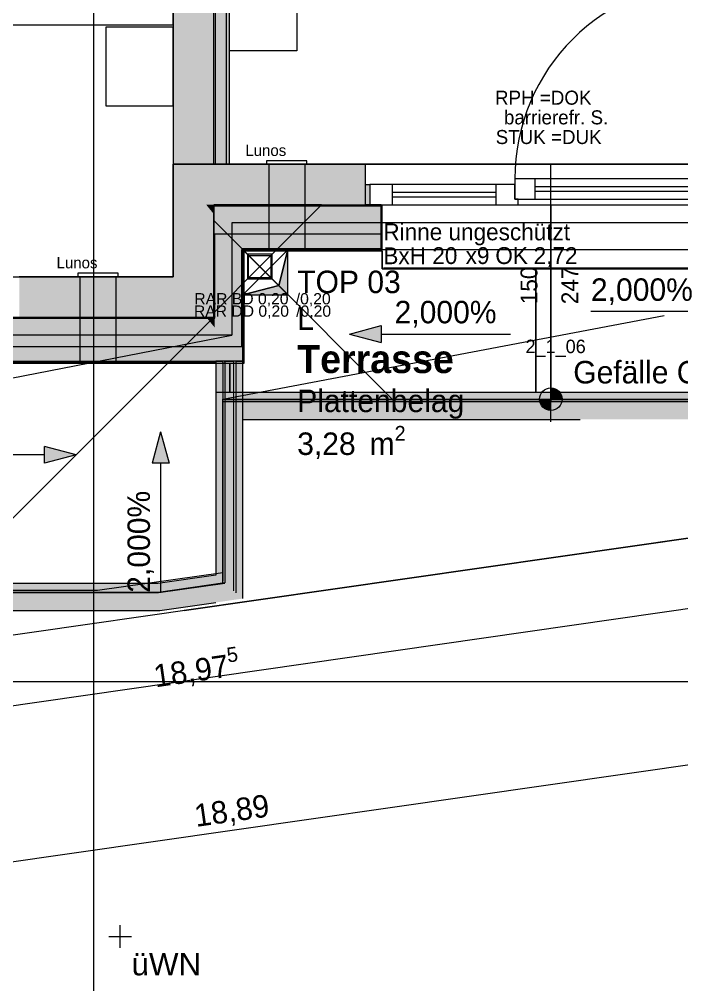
# Model space of a CAD drawing. Header units: metres. Extents: x -3 to 205, y -18 to 45.
# Drawn here: x 41.07 to 44.018, y -14.353 to -10.059 of the extents above; entities that cross this region are included whole.
import ezdxf

# ---------------------------------------------------------------- set-up
doc = ezdxf.new("R2010")
doc.units = ezdxf.units.M
doc.header["$MEASUREMENT"] = 0
for name, pattern in [('Achse', [0.004, 0.002, -0.001, 0, -0.001]), ('Grenzlinie', [0.008, 0.003, -0.005]), ('Punkt 1_1', [0.075, 0.025, -0.05]), ('Schnittlinie', [0.006, 0.003, -0.0015, 0, -0.0015]), ('Strichlinie eng', [0.002, 0.0015, -0.0005])]:
    doc.linetypes.add(name, pattern=pattern)
for name, color, linetype in [('1._1.Stock  PP STG2_4_000 Achsraster', 7, 'Continuous'), ('1._1.Stock  PP STG2_4_110 Wand Aussen', 7, 'Continuous'), ('1._1.Stock  PP STG2_4_120 Wand Innen tragend', 7, 'Continuous'), ('1._1.Stock  PP STG2_4_210 Decke', 7, 'Continuous'), ('1._1.Stock  PP STG2_4_220 Bodenaufbau', 7, 'Continuous'), ('1._1.Stock  PP STG2_4_220 Bodenaufbau - Außen_ Gefälle', 7, 'Continuous'), ('1._1.Stock  PP STG2_4_221 Bodenaufbau - Abdichtung', 7, 'Continuous'), ('1._1.Stock  PP STG2_4_221 Bodenaufbau - Terrassenbelag', 7, 'Continuous'), ('1._1.Stock  PP STG2_4_270 Deckendurchbruchsymbol', 7, 'Continuous'), ('1._1.Stock  PP STG2_4_450 Absturzsicherung', 7, 'Continuous'), ('1._1.Stock  PP STG2_4_510 Möblierung', 7, 'Continuous'), ('1._1.Stock  PP STG2_4_520 Fixeinbauten', 7, 'Continuous'), ('1._1.Stock  PP STG2_4_611 Entwässerung', 7, 'Continuous'), ('1._1.Stock  PP STG2_4_810 Raum', 7, 'Continuous'), ('1._1.Stock  PP STG2_4_910 Allgemein Lageplan Höhen', 7, 'Continuous'), ('1._1.Stock  PP STG2_4_915 Allgemein Beschriftung.x', 7, 'Continuous'), ('1._1.Stock  PP STG2_4_950 Polierplan Bemaßung', 7, 'Continuous'), ('1._1.Stock  PP STG2_4_955 Polierplan Beschriftung', 7, 'Continuous'), ('1._1.Stock  PP STG2_4_Neubau_840 Baulinien', 7, 'Continuous')]:
    doc.layers.add(name, color=color, linetype=linetype)
doc.styles.add('ERSTELLTER_STIL_1', font='arial.ttf')
doc.styles.add('ERSTELLTER_STIL_2', font='')
doc.styles.add('ERSTELLTER_STIL_6', font='')
doc.styles.get('ERSTELLTER_STIL_2').set_extended_font_data('Eurostile')
doc.styles.get('ERSTELLTER_STIL_6').set_extended_font_data('Eurostile', bold=True)
doc.linetypes.add('Grenze Grundstück', pattern='A,0,[1,415_260415_PP_VA_1_4 1 St1.Shx,S=0.00031746,R=0,X=0,Y=0],-0.04,0', length=0.04)

msp = doc.modelspace()

# ---------------------------------------------------------------- hatches: boundary and pattern name
at = {"layer": '1._1.Stock  PP STG2_4_110 Wand Aussen', "linetype": 'Continuous', "lineweight": 13, "true_color": 0x3f7f02}
for points in [[(41.755, -10.8837), (41.9019, -10.8837), (41.755, -10.7037)], [(41.755, -10.7037), (41.9019, -10.8837), (41.935, -10.8837), (41.935, -10.7037)], [(41.935, -10.7037), (41.935, -10.8837), (42.61, -10.8837), (42.61, -10.7937), (42.61, -10.7037)], [(41.755, -10.8837), (41.755, -11.2037), (41.935, -11.2037), (41.935, -10.9244), (41.9019, -10.8837)], [(41.935, -10.8837), (41.9019, -10.8837), (41.9059, -10.8887), (41.935, -10.8887)], [(41.935, -10.8887), (41.9059, -10.8887), (41.935, -10.9244)], [(41.07, -11.2037), (41.07, -11.2937), (41.07, -11.3837), (41.755, -11.3837), (41.755, -11.2037)], [(41.9019, -11.3837), (41.755, -11.2037), (41.755, -11.3837)], [(41.755, -11.2037), (41.9019, -11.3837), (41.935, -11.3837), (41.935, -11.2037)]]:
    msp.add_hatch(color=76, dxfattribs=at).paths.add_polyline_path(points)
at = {"layer": '1._1.Stock  PP STG2_4_110 Wand Aussen', "linetype": 'Continuous', "lineweight": 13, "true_color": 0xff6400}
for points in [[(42.63, -10.8837), (42.63, -10.7937), (42.61, -10.7937), (42.61, -10.8837)], [(41.935, -10.8887), (41.935, -10.9244), (42.0079, -11.0137), (42.68, -11.0137), (42.68, -10.8887)], [(41.94, -11.0137), (41.94, -10.9305), (41.935, -10.9244), (41.935, -11.0137)], [(42.0079, -11.0137), (41.94, -10.9305), (41.94, -11.0137)], [(41.94, -11.0137), (41.94, -11.0787), (42.06, -11.0787), (42.06, -11.0776), (42.0079, -11.0137)], [(42.06, -11.0137), (42.0079, -11.0137), (42.06, -11.0776)], [(42.06, -11.0137), (42.06, -11.0776), (42.0609, -11.0787), (42.68, -11.0787), (42.68, -11.0137)], [(41.94, -11.0787), (41.94, -11.3887), (42.06, -11.3887), (42.06, -11.0787)], [(42.0609, -11.0787), (42.06, -11.0776), (42.06, -11.0787)], [(41, -11.5137), (41.94, -11.5137), (41.94, -11.4305), (41.9059, -11.3887), (41, -11.3887)], [(41.9059, -11.3887), (41.935, -11.4244), (41.935, -11.3887)], [(41.935, -11.3887), (41.935, -11.4244), (41.94, -11.4305), (41.94, -11.3887)], [(41.94, -11.3887), (41.94, -11.4305), (42.0079, -11.5137), (42.06, -11.5137), (42.06, -11.3887)], [(41.94, -11.5137), (42.0079, -11.5137), (41.94, -11.4305)], [(42.0079, -11.5137), (41, -11.5137), (41, -11.5787), (42.0609, -11.5787)], [(42.0079, -11.5137), (42.06, -11.5776), (42.06, -11.5137)], [(42.06, -11.5137), (42.06, -11.5776), (42.0609, -11.5787), (42.065, -11.5787), (42.065, -11.5137)]]:
    msp.add_hatch(color=30, dxfattribs=at).paths.add_polyline_path(points)
at = {"layer": '1._1.Stock  PP STG2_4_110 Wand Aussen', "linetype": 'Continuous', "lineweight": 0, "true_color": 0x373737}
for points in [[(41.935, -10.8887), (42.68, -10.8887), (42.68, -10.8837), (41.935, -10.8837)], [(41.935, -11.0137), (41.935, -11.3837), (41.94, -11.3837), (41.94, -11.0137)], [(41.9019, -11.3837), (41, -11.3837), (41, -11.3887), (41.9059, -11.3887)], [(41.9019, -11.3837), (41.9059, -11.3887), (41.935, -11.3887), (41.935, -11.3837)], [(41.935, -11.3837), (41.935, -11.3887), (41.94, -11.3887), (41.94, -11.3837)]]:
    msp.add_hatch(color=250, dxfattribs=at).paths.add_polyline_path(points)
at = {"layer": '1._1.Stock  PP STG2_4_120 Wand Innen tragend', "linetype": 'Continuous', "lineweight": 13, "true_color": 0x3f7f02}
msp.add_hatch(color=76, dxfattribs=at).paths.add_polyline_path([(41.935, -10.7037), (41.935, -6.0537), (41.755, -6.0537), (41.755, -10.7037)])
at = {"layer": '1._1.Stock  PP STG2_4_120 Wand Innen tragend', "linetype": 'Continuous', "lineweight": 13, "true_color": 0xffaa00}
msp.add_hatch(color=40, dxfattribs=at).paths.add_polyline_path([(41.9925, -10.7037), (41.9925, -6.0537), (41.9425, -6.0537), (41.9425, -10.7037)])
at = {"layer": '1._1.Stock  PP STG2_4_120 Wand Innen tragend', "linetype": 'Continuous', "lineweight": 13, "true_color": 0xfb02fe}
msp.add_hatch(color=6, dxfattribs=at).paths.add_polyline_path([(42.005, -10.7037), (42.005, -6.0537), (41.9925, -6.0537), (41.9925, -10.7037)])
at = {"layer": '1._1.Stock  PP STG2_4_270 Deckendurchbruchsymbol', "linetype": 'Continuous', "lineweight": 0, "true_color": 0x000000}
msp.add_hatch(color=18, dxfattribs=at).paths.add_polyline_path([(42.065, -11.2837), (42.265, -11.2837), (42.265, -11.0837), (42.2246, -11.2433)])
at = {"layer": '1._1.Stock  PP STG2_4_450 Absturzsicherung', "linetype": 'Continuous', "lineweight": 13, "true_color": 0xff6400}
for points in [[(41.975, -11.5787), (41.945, -11.5787), (41.945, -11.5837), (41.975, -11.5837)], [(41.945, -11.5837), (41.945, -12.5315), (41.975, -12.5575), (41.975, -11.5837)], [(42.0609, -11.5787), (42.035, -11.5787), (42.035, -11.5837), (42.065, -11.5837)], [(42.065, -12.6355), (42.065, -11.5837), (42.035, -11.5837), (42.035, -12.6095)]]:
    msp.add_hatch(color=30, dxfattribs=at).paths.add_polyline_path(points)
at = {"layer": '1._1.Stock  PP STG2_4_450 Absturzsicherung', "linetype": 'Continuous', "lineweight": 13, "true_color": 0xb85600}
for points in [[(42.025, -11.5787), (41.985, -11.5787), (41.985, -11.5837), (42.025, -11.5837)], [(42.025, -12.6008), (42.025, -11.5837), (41.985, -11.5837), (41.985, -12.5662)], [(47.265, -11.7187), (42.065, -11.7187), (42.065, -11.8387), (47.265, -11.8387)], [(41.6862, -12.5687), (41.9879, -12.5687), (41.945, -12.5315)], [(36.565, -12.6887), (41.6948, -12.6887), (41.6862, -12.5687), (36.565, -12.5687)], [(41.9879, -12.5687), (41.6862, -12.5687), (41.6948, -12.6887), (42.065, -12.6355)]]:
    msp.add_hatch(color=32, dxfattribs=at).paths.add_polyline_path(points)
at = {"layer": '1._1.Stock  PP STG2_4_950 Polierplan Bemaßung', "linetype": 'Continuous', "lineweight": 13, "true_color": 0x6c6cff}
for points in [[(42.54, -11.4587), (42.68, -11.4962), (42.68, -11.4212)], [(43.435, -11.7487), (43.485, -11.7487), (43.4812, -11.7296), (43.4704, -11.7134), (43.4542, -11.7025), (43.435, -11.6987)], [(43.435, -11.7487), (43.385, -11.7487), (43.3888, -11.7678), (43.3997, -11.7841), (43.4159, -11.7949), (43.435, -11.7987)], [(41.699, -11.8933), (41.6615, -12.0333), (41.7365, -12.0333)], [(41.3226, -11.9963), (41.1827, -11.9588), (41.1827, -12.0338)]]:
    msp.add_hatch(color=171, dxfattribs=at).paths.add_polyline_path(points)

# ---------------------------------------------------------------- linework, layer by layer
at = {"layer": '1._1.Stock  PP STG2_4_000 Achsraster', "color": 5, "linetype": 'Continuous', "lineweight": 0, "ltscale": 1000}
for p, q in [((41.4, 1.9963), (41.4, -16.0037)), ((30.9, -13.0037), (53.4, -13.0037))]:
    msp.add_line(p, q, dxfattribs=at)
at = {"layer": '1._1.Stock  PP STG2_4_110 Wand Aussen', "color": 7, "linetype": 'Continuous', "lineweight": 18, "ltscale": 1000}
for p, q in [((42.61, -10.7937), (42.61, -10.7037)), ((42.61, -10.7937), (42.61, -10.7037)), ((42.61, -10.8837), (42.61, -10.7937)), ((42.61, -10.8837), (42.61, -10.7937)), ((42.61, -10.8837), (42.61, -10.7937)), ((41.935, -10.8837), (41.935, -10.8887)), ((41.935, -10.8837), (42.61, -10.8837)), ((41.935, -10.8837), (41.935, -10.8887)), ((41.935, -10.8887), (41.935, -10.9244)), ((41.935, -10.8887), (41.935, -10.9244)), ((41.935, -10.9244), (41.935, -11.0137)), ((41.935, -10.9244), (41.935, -11.0137)), ((41.935, -11.2037), (41.935, -11.0137)), ((41.935, -11.3837), (41.935, -11.2037)), ((41.07, -11.3837), (41.755, -11.3837)), ((41.755, -11.3837), (41.9019, -11.3837)), ((41.755, -11.3837), (41.9019, -11.3837)), ((41.9019, -11.3837), (41.935, -11.3837)), ((41.9019, -11.3837), (41.935, -11.3837))]:
    msp.add_line(p, q, dxfattribs=at)
at = {"layer": '1._1.Stock  PP STG2_4_110 Wand Aussen', "color": 7, "linetype": 'Continuous', "lineweight": 13, "ltscale": 1000}
for p, q in [((44.26, -10.7037), (42.61, -10.7037)), ((42.61, -10.7037), (42.61, -10.7037)), ((43.435, -11.485), (43.435, -10.7037)), ((43.365, -10.7687), (43.275, -10.7687)), ((43.275, -10.7687), (43.275, -10.8587)), ((44.065, -10.7687), (43.365, -10.7687)), ((43.365, -10.8587), (43.365, -10.7687)), ((42.73, -10.7937), (42.63, -10.7937)), ((42.63, -10.7937), (42.63, -10.8837)), ((43.19, -10.7937), (42.73, -10.7937)), ((42.73, -10.8837), (42.73, -10.7937)), ((43.24, -10.7937), (43.19, -10.7937)), ((43.19, -10.7937), (43.19, -10.8837)), ((43.275, -10.7937), (43.24, -10.7937)), ((43.275, -10.8587), (43.275, -10.7937)), ((44.065, -10.8037), (43.365, -10.8037)), ((43.19, -10.8287), (42.73, -10.8287)), ((42.73, -10.8487), (43.19, -10.8487)), ((43.29, -10.8587), (43.275, -10.8587)), ((43.275, -10.8587), (43.365, -10.8587)), ((43.29, -10.8837), (43.29, -10.8587)), ((43.365, -10.8237), (44.065, -10.8237)), ((43.365, -10.8587), (44.065, -10.8587)), ((41.935, -10.8887), (42.68, -10.8887)), ((42.68, -10.8837), (42.61, -10.8837)), ((42.68, -10.8837), (42.61, -10.8837)), ((42.68, -10.8837), (42.61, -10.8837)), ((42.63, -10.8837), (42.73, -10.8837)), ((42.68, -10.8837), (42.685, -10.8837)), ((42.68, -11.0787), (42.68, -10.8837)), ((42.68, -10.8837), (42.685, -10.8837)), ((42.68, -10.8837), (42.685, -10.8837)), ((42.685, -10.8887), (42.685, -10.8837)), ((42.685, -10.8887), (42.685, -10.8837)), ((42.685, -11.0137), (42.685, -10.8887)), ((42.685, -11.0137), (42.685, -10.8887)), ((42.73, -10.8837), (43.19, -10.8837)), ((43.19, -10.8837), (43.24, -10.8837)), ((43.24, -10.8837), (43.29, -10.8837)), ((43.29, -10.8837), (44.14, -10.8837)), ((41.94, -11.3837), (41.94, -11.0137)), ((42.685, -11.0787), (42.685, -11.0137)), ((42.685, -11.0787), (42.685, -11.0137)), ((42.06, -11.0787), (42.06, -11.0837)), ((42.06, -11.0787), (42.0609, -11.0787)), ((42.06, -11.0787), (42.06, -11.0837)), ((42.0609, -11.0787), (42.68, -11.0787)), ((42.685, -11.0837), (42.685, -11.0787)), ((42.685, -11.0837), (42.685, -11.0787)), ((42.06, -11.3887), (42.06, -11.0837)), ((42.68, -11.0837), (42.685, -11.0837)), ((44.185, -11.0837), (42.685, -11.0837)), ((42.685, -11.0837), (42.685, -11.0837)), ((41, -11.3887), (41.9059, -11.3887)), ((41.9059, -11.3887), (41.935, -11.3887)), ((41.935, -11.3887), (41.94, -11.3887)), ((41.935, -11.3887), (41.94, -11.3887)), ((41.94, -11.3887), (41.94, -11.3837)), ((42.06, -11.5137), (42.06, -11.3887)), ((42.06, -11.5137), (42.06, -11.3887)), ((41, -11.5787), (41.945, -11.5787)), ((41.945, -11.5787), (41.945, -11.5837)), ((41.975, -11.5787), (41.945, -11.5787)), ((41.945, -11.5787), (41.945, -11.5837)), ((41.975, -11.5787), (41.945, -11.5787)), ((41.985, -11.5787), (41.975, -11.5787)), ((41.975, -11.5837), (41.975, -11.5787)), ((41.985, -11.5787), (41.975, -11.5787)), ((42.025, -11.5787), (41.985, -11.5787)), ((41.985, -11.5837), (41.985, -11.5787)), ((42.025, -11.5787), (41.985, -11.5787)), ((42.035, -11.5787), (42.025, -11.5787)), ((42.025, -11.5837), (42.025, -11.5787)), ((42.035, -11.5787), (42.025, -11.5787)), ((42.0609, -11.5787), (42.035, -11.5787)), ((42.035, -11.5837), (42.035, -11.5787)), ((42.0609, -11.5787), (42.035, -11.5787)), ((42.0609, -11.5787), (42.065, -11.5787)), ((42.065, -11.5837), (42.065, -11.5837)), ((42.065, -11.5837), (42.065, -11.5837))]:
    msp.add_line(p, q, dxfattribs=at)
at = {"layer": '1._1.Stock  PP STG2_4_110 Wand Aussen', "color": 1, "linetype": 'Punkt 1_1', "lineweight": 0, "ltscale": 1000}
for p, q in [((41.935, -11.0137), (41.94, -11.0137)), ((41.935, -11.0137), (41.94, -11.0137)), ((41.94, -11.0137), (42.0079, -11.0137)), ((41.94, -11.0137), (42.0079, -11.0137)), ((42.0079, -11.0137), (42.68, -11.0137)), ((41, -11.5137), (41.94, -11.5137)), ((41.94, -11.5137), (42.0079, -11.5137)), ((42.0079, -11.5137), (42.06, -11.5137)), ((42.06, -11.5137), (42.065, -11.5137)), ((42.06, -11.5137), (42.065, -11.5137))]:
    msp.add_line(p, q, dxfattribs=at)
at = {"layer": '1._1.Stock  PP STG2_4_110 Wand Aussen', "color": 7, "linetype": 'Continuous', "lineweight": 18, "ltscale": 1000, "flags": 128}
for points in [[(41.755, -10.7037), (41.755, -10.8837)], [(42.61, -10.7037), (41.755, -10.7037)], [(41.755, -10.8837), (41.755, -11.2037)], [(41.755, -11.2037), (41.07, -11.2037)]]:
    msp.add_lwpolyline(points, dxfattribs=at)
at = {"layer": '1._1.Stock  PP STG2_4_110 Wand Aussen', "color": 7, "linetype": 'Continuous', "lineweight": 13, "ltscale": 1000, "flags": 128}
msp.add_lwpolyline([(42.63, -10.8837), (42.61, -10.8837), (42.61, -10.7937), (42.63, -10.7937)], close=True, dxfattribs=at)
for points in [[(42.065, -11.0837), (42.68, -11.0837)], [(42.065, -11.5137), (42.065, -11.0837)], [(42.065, -11.5787), (42.065, -11.5137)], [(41, -11.5837), (41.945, -11.5837)], [(42.065, -11.5837), (42.065, -11.5787)]]:
    msp.add_lwpolyline(points, dxfattribs=at)
at = {"layer": '1._1.Stock  PP STG2_4_110 Wand Aussen', "color": 8, "linetype": 'Continuous', "lineweight": 0, "ltscale": 1000}
msp.add_arc((44.155, -10.7687), 0.88, 90, 180, dxfattribs=at)
at = {"layer": '1._1.Stock  PP STG2_4_120 Wand Innen tragend', "color": 7, "linetype": 'Continuous', "lineweight": 18, "ltscale": 1000}
msp.add_line((41.935, -10.7037), (41.935, -6.0537), dxfattribs=at)
at = {"layer": '1._1.Stock  PP STG2_4_120 Wand Innen tragend', "color": 7, "linetype": 'Continuous', "lineweight": 13, "ltscale": 1000}
for p, q in [((41.9425, -10.7037), (41.9425, -6.0537)), ((41.9925, -10.7037), (41.9925, -6.0537))]:
    msp.add_line(p, q, dxfattribs=at)
at = {"layer": '1._1.Stock  PP STG2_4_120 Wand Innen tragend', "color": 7, "linetype": 'Continuous', "lineweight": 18, "ltscale": 1000, "flags": 128}
for points in [[(41.755, -6.0537), (41.755, -10.7037)], [(41.935, -10.7037), (41.755, -10.7037)]]:
    msp.add_lwpolyline(points, dxfattribs=at)
at = {"layer": '1._1.Stock  PP STG2_4_120 Wand Innen tragend', "color": 7, "linetype": 'Continuous', "lineweight": 13, "ltscale": 1000, "flags": 128}
for points in [[(42.005, -10.7037), (42.005, -6.0537)], [(41.9425, -10.7037), (41.935, -10.7037)], [(41.9925, -10.7037), (41.9425, -10.7037)], [(42.005, -10.7037), (41.9925, -10.7037)]]:
    msp.add_lwpolyline(points, dxfattribs=at)
at = {"layer": '1._1.Stock  PP STG2_4_210 Decke', "color": 7, "linetype": 'Continuous', "lineweight": 13, "ltscale": 1000, "true_color": 0xf4f4f4, "flags": 128}
for points in [[(32.5844, -1.4987), (32.5972, -11.3837), (41.935, -11.3837), (41.935, -10.8837), (44.785, -10.8837), (44.785, -9.9837), (51.1258, -9.9837), (51.1621, -1.4987), (44.865, -1.4987), (44.865, -3.9237), (42.27, -3.9237), (42.27, -5.8737), (40.275, -5.8737), (40.275, -3.9237), (37.705, -3.9237), (37.705, -1.4987)], [(32.8568, -11.4637), (32.859, -13.2537), (36.485, -13.2537), (36.485, -12.6087), (41.6891, -12.6087), (41.975, -12.5676), (41.975, -11.7587), (47.305, -11.7587), (47.305, -11.1337), (50.8609, -11.1337), (50.8654, -10.0637), (44.865, -10.0637), (44.865, -10.9637), (42.015, -10.9637), (42.015, -11.4637)]]:
    msp.add_lwpolyline(points, close=True, dxfattribs=at)
at = {"layer": '1._1.Stock  PP STG2_4_220 Bodenaufbau', "color": 7, "linetype": 'Continuous', "lineweight": 13, "ltscale": 1000, "true_color": 0xf4f4f4, "flags": 128}
msp.add_lwpolyline([(32.7646, -1.6787), (32.7765, -11.2037), (41.755, -11.2037), (41.755, -10.7037), (44.605, -10.7037), (44.605, -9.8037), (50.9466, -9.8037), (50.9814, -1.6787), (45.045, -1.6787), (45.045, -4.1037), (42.435, -4.1037), (42.435, -6.0537), (40.095, -6.0537), (40.095, -4.1037), (37.525, -4.1037), (37.525, -1.6787)], close=True, dxfattribs=at)
at = {"layer": '1._1.Stock  PP STG2_4_220 Bodenaufbau - Außen_ Gefälle', "color": 7, "linetype": 'Continuous', "lineweight": 13, "ltscale": 1000, "true_color": 0xf4f4f4, "flags": 128}
msp.add_lwpolyline([(32.8568, -11.4637), (32.859, -13.2137), (36.445, -13.2137), (36.445, -12.5687), (39.035, -12.5687), (39.035, -12.5987), (41.4187, -12.5987), (41.975, -12.5188), (41.975, -11.7487), (44.915, -11.7487), (47.295, -11.7487), (47.295, -11.1237), (50.8609, -11.1237), (50.8654, -10.0637), (44.865, -10.0637), (44.865, -10.9637), (42.015, -10.9637), (42.015, -11.4637)], close=True, dxfattribs=at)
at = {"layer": '1._1.Stock  PP STG2_4_221 Bodenaufbau - Abdichtung', "color": 171, "linetype": 'Schnittlinie', "lineweight": 13, "ltscale": 1000, "true_color": 0x6c6cff, "flags": 128}
for points in [[(42.4153, -10.8834), (41.935, -10.8834)], [(41.935, -10.9537), (41.935, -10.8837)], [(41.935, -10.8837), (42.415, -10.8837)], [(42.14, -11.1587), (42.415, -10.8837)], [(42.415, -10.8837), (42.14, -11.1587)], [(42.415, -10.8837), (43.435, -10.8837)], [(43.435, -10.8837), (43.435, -11.7587)], [(43.435, -10.8837), (44.455, -10.8837)], [(43.435, -11.7587), (43.435, -10.8837)], [(41.9348, -10.9535), (41.9348, -11.3639)], [(42.14, -11.1587), (41.935, -10.9537)], [(41.935, -10.9537), (42.14, -11.1587)], [(41.935, -11.3637), (41.935, -10.9537)], [(41.935, -11.3637), (42.14, -11.1587)], [(42.14, -11.1587), (41.935, -11.3637)], [(42.74, -11.7587), (42.14, -11.1587)], [(42.14, -11.1587), (42.74, -11.7587)], [(41.9348, -11.3639), (41.9348, -11.3842)], [(41.935, -11.3839), (41.935, -11.3637)], [(40.6726, -11.3837), (41.9348, -11.3837)], [(40.7103, -12.6087), (41.935, -11.3839)], [(41.935, -11.3839), (40.7103, -12.6087)], [(41.985, -11.7587), (41.985, -12.5662)], [(42.74, -11.7587), (41.985, -11.7587)], [(43.435, -11.7587), (42.74, -11.7587)], [(44.13, -11.7587), (43.435, -11.7587)], [(40.71, -12.609), (41.6891, -12.609), (41.985, -12.5665)], [(41.985, -12.5662), (41.6891, -12.6087), (40.7103, -12.6087)]]:
    msp.add_lwpolyline(points, dxfattribs=at)
at = {"layer": '1._1.Stock  PP STG2_4_221 Bodenaufbau - Terrassenbelag', "color": 7, "linetype": 'Continuous', "lineweight": 18, "ltscale": 1000, "flags": 128}
for points in [[(42.07, -11.0887), (42.685, -11.0887)], [(42.07, -11.5887), (42.07, -11.0887)], [(42.685, -11.0887), (42.685, -11.1687)], [(42.6852, -11.1687), (42.6852, -11.0887)], [(42.685, -11.1687), (43.3688, -11.1687)], [(43.3688, -11.1687), (43.3688, -11.7187)], [(43.3688, -11.1687), (44.185, -11.1687)], [(43.3688, -11.7187), (43.3688, -11.1687)], [(40.995, -11.5887), (42.0075, -11.5887)], [(42.0075, -11.5887), (42.07, -11.5887)], [(42.0075, -11.7187), (42.0075, -11.5887)], [(42.0075, -11.5887), (42.0075, -11.7187)], [(41.945, -11.7187), (41.945, -12.5315)], [(42.0075, -11.7187), (41.945, -11.7187)], [(43.3688, -11.7187), (42.0075, -11.7187)], [(44.73, -11.7187), (43.3688, -11.7187)], [(41.945, -12.5315), (41.6862, -12.5687), (40.592, -12.5687)]]:
    msp.add_lwpolyline(points, dxfattribs=at)
at = {"layer": '1._1.Stock  PP STG2_4_270 Deckendurchbruchsymbol', "color": 7, "linetype": 'Schnittlinie', "lineweight": 13, "ltscale": 1000}
for p, q in [((42.065, -11.2837), (42.265, -11.0837)), ((42.065, -11.0837), (42.265, -11.2837))]:
    msp.add_line(p, q, dxfattribs=at)
at = {"layer": '1._1.Stock  PP STG2_4_270 Deckendurchbruchsymbol', "color": 7, "linetype": 'Continuous', "lineweight": 13, "ltscale": 1000, "flags": 128}
for points in [[(42.2246, -11.2433), (42.265, -11.0837), (42.065, -11.0837), (42.065, -11.2837)], [(42.065, -11.2837), (42.265, -11.2837), (42.265, -11.0837), (42.2246, -11.2433)]]:
    msp.add_lwpolyline(points, close=True, dxfattribs=at)
at = {"layer": '1._1.Stock  PP STG2_4_270 Deckendurchbruchsymbol', "color": 7, "linetype": 'Schnittlinie', "lineweight": 13, "ltscale": 1000, "flags": 128}
msp.add_lwpolyline([(42.265, -11.2837), (42.265, -11.0837), (42.065, -11.0837), (42.065, -11.2837)], close=True, dxfattribs=at)
at = {"layer": '1._1.Stock  PP STG2_4_450 Absturzsicherung', "color": 7, "linetype": 'Continuous', "lineweight": 13, "ltscale": 1000}
for p, q in [((41.975, -11.5837), (41.975, -12.5575)), ((41.985, -11.5837), (41.985, -12.5662)), ((42.025, -12.6008), (42.025, -11.5837)), ((42.035, -12.6095), (42.035, -11.5837))]:
    msp.add_line(p, q, dxfattribs=at)
at = {"layer": '1._1.Stock  PP STG2_4_450 Absturzsicherung', "color": 7, "linetype": 'Continuous', "lineweight": 13, "ltscale": 1000, "flags": 128}
for points in [[(41.945, -11.5837), (41.945, -12.5315)], [(42.065, -12.6355), (42.065, -11.5837)]]:
    msp.add_lwpolyline(points, dxfattribs=at)
at = {"layer": '1._1.Stock  PP STG2_4_450 Absturzsicherung', "color": 7, "linetype": 'Strichlinie eng', "lineweight": 13, "ltscale": 1000, "flags": 128}
for points in [[(47.265, -11.7187), (42.065, -11.7187)], [(42.065, -11.8387), (47.385, -11.8387)], [(41.945, -12.5315), (41.6862, -12.5687)], [(41.6862, -12.5687), (36.565, -12.5687)], [(41.6948, -12.6887), (41.945, -12.6528)], [(36.565, -12.6887), (41.6948, -12.6887)]]:
    msp.add_lwpolyline(points, dxfattribs=at)
at = {"layer": '1._1.Stock  PP STG2_4_510 Möblierung', "color": 8, "linetype": 'Continuous', "lineweight": 13, "ltscale": 1000, "true_color": 0x7e7f7f}
for p, q in [((41.755, -10.0837), (41.755, -8.2837)), ((42.005, -10.1987), (42.005, -9.8487)), ((42.305, -9.8487), (42.305, -10.1987)), ((39.755, -10.0837), (41.755, -10.0837)), ((41.455, -10.0937), (41.455, -10.4437)), ((41.755, -10.0937), (41.455, -10.0937)), ((41.755, -10.4437), (41.755, -10.0937)), ((42.305, -10.1987), (42.005, -10.1987)), ((41.455, -10.4437), (41.755, -10.4437))]:
    msp.add_line(p, q, dxfattribs=at)
at = {"layer": '1._1.Stock  PP STG2_4_520 Fixeinbauten', "color": 8, "linetype": 'Schnittlinie', "lineweight": 0, "ltscale": 1000, "flags": 128}
for points in [[(42.17, -10.6887), (42.17, -10.7037)], [(42.35, -10.6887), (42.17, -10.6887)], [(42.35, -10.7037), (42.35, -10.6887)], [(42.17, -10.7037), (42.35, -10.7037)], [(42.18, -10.7037), (42.18, -11.0837)], [(42.34, -10.7037), (42.34, -11.0837)], [(42.18, -11.0837), (42.1839, -11.0837), (42.1953, -11.0837), (42.213, -11.0837), (42.2353, -11.0837), (42.26, -11.0837), (42.2848, -11.0837), (42.3071, -11.0837), (42.3248, -11.0837), (42.3361, -11.0837), (42.34, -11.0837)], [(41.33, -11.1887), (41.33, -11.2037)], [(41.51, -11.1887), (41.33, -11.1887)], [(41.33, -11.2037), (41.51, -11.2037)], [(41.34, -11.2037), (41.34, -11.5837)], [(41.5, -11.2037), (41.5, -11.5837)], [(41.51, -11.2037), (41.51, -11.1887)], [(41.34, -11.5837), (41.3439, -11.5837), (41.3553, -11.5837), (41.373, -11.5837), (41.3953, -11.5837), (41.42, -11.5837), (41.4448, -11.5837), (41.4671, -11.5837), (41.4848, -11.5837), (41.4961, -11.5837), (41.5, -11.5837)]]:
    msp.add_lwpolyline(points, dxfattribs=at)
at = {"layer": '1._1.Stock  PP STG2_4_611 Entwässerung', "color": 7, "linetype": 'Achse', "lineweight": 13, "ltscale": 1000, "flags": 128}
msp.add_lwpolyline([(42.69, -11.1637), (44.18, -11.1637), (44.18, -10.9637), (42.69, -10.9637)], close=True, dxfattribs=at)
at = {"layer": '1._1.Stock  PP STG2_4_611 Entwässerung', "color": 171, "linetype": 'Continuous', "lineweight": 13, "ltscale": 1000, "true_color": 0x6c6cff, "flags": 128}
for points in [[(42.085, -11.2137), (42.195, -11.2137), (42.195, -11.1037), (42.085, -11.1037)], [(42.09, -11.1087), (42.19, -11.1087), (42.19, -11.2087), (42.09, -11.2087)]]:
    msp.add_lwpolyline(points, close=True, dxfattribs=at)
at = {"layer": '1._1.Stock  PP STG2_4_611 Entwässerung', "color": 171, "linetype": 'Schnittlinie', "lineweight": 13, "ltscale": 1000, "true_color": 0x6c6cff, "flags": 128}
for points in [[(42.085, -11.2137), (42.195, -11.2137), (42.195, -11.1037), (42.085, -11.1037)], [(42.09, -11.1087), (42.19, -11.1087), (42.19, -11.2087), (42.09, -11.2087)]]:
    msp.add_lwpolyline(points, close=True, dxfattribs=at)
at = {"layer": '1._1.Stock  PP STG2_4_910 Allgemein Lageplan Höhen', "color": 7, "linetype": 'Continuous', "lineweight": 13, "ltscale": 1000}
for p, q in [((41.5191, -14.1887), (41.5191, -14.0887)), ((41.4691, -14.1387), (41.5691, -14.1387))]:
    msp.add_line(p, q, dxfattribs=at)
at = {"layer": '1._1.Stock  PP STG2_4_950 Polierplan Bemaßung', "color": 7, "linetype": 'Achse', "lineweight": 13, "ltscale": 1000}
for p, q in [((41.975, -11.7487), (50.8654, -10.0637)), ((32.859, -13.2437), (42.015, -11.4637))]:
    msp.add_line(p, q, dxfattribs=at)
at = {"layer": '1._1.Stock  PP STG2_4_950 Polierplan Bemaßung', "color": 171, "linetype": 'Continuous', "lineweight": 13, "ltscale": 1000, "true_color": 0x6c6cff}
for p, q in [((44.13, -11.3587), (43.6137, -11.3587)), ((42.54, -11.4587), (42.68, -11.4212)), ((42.68, -11.4212), (42.68, -11.4962)), ((42.54, -11.4587), (42.68, -11.4962)), ((42.68, -11.4587), (42.74, -11.4587)), ((42.74, -11.4587), (43.2563, -11.4587)), ((43.435, -11.8487), (43.435, -11.6487)), ((43.335, -11.7487), (43.535, -11.7487)), ((41.699, -11.8933), (41.6615, -12.0333)), ((41.699, -11.8933), (41.7365, -12.0333)), ((41.1827, -12.0338), (41.1827, -11.9588)), ((41.3226, -11.9963), (41.1827, -11.9588)), ((41.1226, -11.9963), (40.6064, -11.9963)), ((41.1827, -11.9963), (41.1226, -11.9963)), ((41.3226, -11.9963), (41.1827, -12.0338)), ((41.7365, -12.0333), (41.6615, -12.0333)), ((41.699, -12.0333), (41.699, -12.0933)), ((41.699, -12.0933), (41.699, -12.6096))]:
    msp.add_line(p, q, dxfattribs=at)
at = {"layer": '1._1.Stock  PP STG2_4_950 Polierplan Bemaßung', "color": 1, "linetype": 'Continuous', "lineweight": 13, "ltscale": 1000, "true_color": 0xfb0106}
for p, q in [((32.5108, -14.339), (51.2926, -11.6374)), ((51.4087, -12.3184), (32.71, -15.0043))]:
    msp.add_line(p, q, dxfattribs=at)
at = {"layer": '1._1.Stock  PP STG2_4_950 Polierplan Bemaßung', "color": 171, "linetype": 'Continuous', "lineweight": 13, "ltscale": 1000, "true_color": 0x6c6cff}
msp.add_circle((43.435, -11.7487), 0.05, dxfattribs=at)
at = {"layer": '1._1.Stock  PP STG2_4_Neubau_840 Baulinien', "color": 76, "linetype": 'Grenze Grundstück', "lineweight": 13, "ltscale": 1000, "true_color": 0x3f7f02, "flags": 128}
msp.add_lwpolyline([(51.314, 1.9963), (51.3035, 0.426), (51.2486, -11.3318), (32.4665, -14.0306), (32.4591, 1.9963)], dxfattribs=at)
at = {"layer": '1._1.Stock  PP STG2_4_Neubau_840 Baulinien', "color": 1, "linetype": 'Grenzlinie', "lineweight": 25, "ltscale": 1000, "true_color": 0xfb0106, "flags": 128}
msp.add_lwpolyline([(29.3775, -17.8848), (32.5189, -17.4224), (32.4665, -14.0306), (51.2486, -11.3318), (56.3775, -10.5132)], dxfattribs=at)

# ---------------------------------------------------------------- texts
at = {"layer": '1._1.Stock  PP STG2_4_110 Wand Aussen', "color": 7, "linetype": 'Continuous', "lineweight": 13, "attachment_point": 9, "style": 'ERSTELLTER_STIL_2'}
for s, insert, char_height in [('\\A1;{\\pqr;\\pt0;\\fEurostile|b0|i0|c0|p0;\\W1.000000;RPH =DOK}', (43.6162, -10.4395), 0.0625), ('\\A1;{\\pqr;\\pt0;\\fEurostile|b0|i0|c0|p0;\\W1.000000;barrierefr. S. }', (43.6909, -10.527), 0.0625), ('\\A1;{\\pqr;\\pt0;\\fEurostile|b0|i0|c0|p0;\\W1.000000;STUK =DUK}', (43.6612, -10.6145), 0.0625), ('\\A1;{\\pqr;\\pt0;\\fEurostile|b0|i0|c0|p0;\\W1.000000;2_1_06}', (43.5904, -11.5611), 0.06)]:
    msp.add_mtext(s, dxfattribs=dict(at, insert=insert, char_height=char_height))
at = {"layer": '1._1.Stock  PP STG2_4_110 Wand Aussen', "color": 7, "linetype": 'Continuous', "lineweight": 13, "char_height": 0.075, "attachment_point": 9, "rotation": 90, "style": 'ERSTELLTER_STIL_2'}
for s, insert in [('\\A1;{\\pqr;\\pt0;\\fEurostile|b0|i0|c0|p0;\\W1.000000;150}', (43.3764, -11.1587)), ('\\A1;{\\pqr;\\pt0;\\fEurostile|b0|i0|c0|p0;\\W1.000000;247}', (43.5572, -11.1587))]:
    msp.add_mtext(s, dxfattribs=dict(at, insert=insert))
at = {"layer": '1._1.Stock  PP STG2_4_270 Deckendurchbruchsymbol', "color": 1, "linetype": 'Continuous', "lineweight": 0, "char_height": 0.05, "attachment_point": 8, "style": 'ERSTELLTER_STIL_1'}
for s, insert in [('\\A1;{\\pqc;\\pt0;\\fArial|b0|i0|c0|p0;\\W1.000000;RAR BD 0,20\\fArial|b0|i0|c0|p0;\\W1.000000;\\A1{\\H.66x;\\S^  ;}\\fArial|b0|i0|c0|p0;\\W1.000000; /0,20\\fArial|b0|i0|c0|p0;\\W1.000000;\\A1{\\H.66x;\\S^  ;}\\fArial|b0|i0|c0|p0;\\W1.000000;\\fArial|b0|i0|c0|p0;\\W1.000000;\\A1{\\H.66x;\\S^  ;}}', (42.165, -11.3413)), ('\\A1;{\\pqc;\\pt0;\\fArial|b0|i0|c0|p0;\\W1.000000;RAR DD 0,20\\fArial|b0|i0|c0|p0;\\W1.000000;\\A1{\\H.66x;\\S^  ;}\\fArial|b0|i0|c0|p0;\\W1.000000; /0,20\\fArial|b0|i0|c0|p0;\\W1.000000;\\A1{\\H.66x;\\S^  ;}\\fArial|b0|i0|c0|p0;\\W1.000000;\\fArial|b0|i0|c0|p0;\\W1.000000;\\A1{\\H.66x;\\S^  ;}}', (42.165, -11.3963))]:
    msp.add_mtext(s, dxfattribs=dict(at, insert=insert))
at = {"layer": '1._1.Stock  PP STG2_4_810 Raum', "color": 7, "linetype": 'Continuous', "lineweight": 13, "attachment_point": 1}
for s, insert, char_height, style in [('\\A1;{\\pql;\\pt0;\\fEurostile|b0|i0|c0|p0;\\W1.000000;TOP 03}', (42.3066, -11.1767), 0.1, 'ERSTELLTER_STIL_2'), ('\\A1;{\\pql;\\pt0;\\fEurostile|b0|i0|c0|p0;\\W1.000000;L}', (42.3066, -11.3402), 0.1, 'ERSTELLTER_STIL_2'), ('\\A1;{\\pql;\\pt0;\\fEurostile|b1|i0|c0|p0;\\W1.000000;Terrasse}', (42.3066, -11.5074), 0.125, 'ERSTELLTER_STIL_6'), ('\\A1;{\\pql;\\pt0;\\fEurostile|b0|i0|c0|p0;\\W1.000000;Plattenbelag}', (42.3066, -11.7059), 0.1, 'ERSTELLTER_STIL_2'), ('\\A1;{\\pql;\\pt0,0.05;\\fEurostile|b0|i0|c0|p0;\\W1.000000;3,28\\fEurostile|b0|i0|c0|p0;\\W1.000000;\\A1{\\H.66x;\\S^  ;}\\fEurostile|b0|i0|c0|p0;\\W1.000000; m\\fEurostile|b0|i0|c0|p0;\\W1.000000;\\A1{\\H.66x;\\S2^  ;}}', (42.3066, -11.8674), 0.1, 'ERSTELLTER_STIL_2')]:
    msp.add_mtext(s, dxfattribs=dict(at, insert=insert, char_height=char_height, style=style))
at = {"layer": '1._1.Stock  PP STG2_4_910 Allgemein Lageplan Höhen', "color": 7, "linetype": 'Continuous', "lineweight": 13, "insert": (41.5691, -14.2115), "char_height": 0.1, "attachment_point": 1, "style": 'ERSTELLTER_STIL_1'}
msp.add_mtext('\\A1;{\\pql;\\fArial|b0|i0|c0|p0;\\W1.000000;üWN}', dxfattribs=at)
at = {"layer": '1._1.Stock  PP STG2_4_915 Allgemein Beschriftung.x', "color": 250, "linetype": 'Continuous', "lineweight": 13, "true_color": 0x3f3f3f, "char_height": 0.05, "attachment_point": 8, "style": 'ERSTELLTER_STIL_2'}
for insert in [(42.1668, -10.6673), (41.3268, -11.1673)]:
    msp.add_mtext('\\A1;{\\pqc;\\fEurostile|b0|i0|c0|p0;\\W1.000000;Lunos}', dxfattribs=dict(at, insert=insert))
at = {"layer": '1._1.Stock  PP STG2_4_950 Polierplan Bemaßung', "color": 171, "linetype": 'Continuous', "lineweight": 13, "true_color": 0x6c6cff, "char_height": 0.1, "attachment_point": 7, "style": 'ERSTELLTER_STIL_2'}
for s, insert in [('\\A1;{\\pql;\\fEurostile|b0|i0|c0|p0;\\W1.000000;2,000\\fEurostile|b0|i0|c0|p0;\\W1.000000;%}', (43.6137, -11.3297)), ('\\A1;{\\pql;\\fEurostile|b0|i0|c0|p0;\\W1.000000;2,000\\fEurostile|b0|i0|c0|p0;\\W1.000000;%}', (42.74, -11.4297)), ('\\A1;{\\pql;\\fEurostile|b0|i0|c0|p0;\\W1.000000;Gefälle OK +2,59\\fEurostile|b0|i0|c0|p0;\\W1.000000;\\A1{\\H.66x;\\S5^  ;}}', (43.535, -11.7077))]:
    msp.add_mtext(s, dxfattribs=dict(at, insert=insert))
at = {"layer": '1._1.Stock  PP STG2_4_950 Polierplan Bemaßung', "color": 171, "linetype": 'Continuous', "lineweight": 13, "true_color": 0x6c6cff, "insert": (41.67, -12.6096), "char_height": 0.1, "attachment_point": 7, "rotation": 90, "style": 'ERSTELLTER_STIL_2'}
msp.add_mtext('\\A1;{\\pql;\\fEurostile|b0|i0|c0|p0;\\W1.000000;2,000\\fEurostile|b0|i0|c0|p0;\\W1.000000;%}', dxfattribs=at)
at = {"layer": '1._1.Stock  PP STG2_4_950 Polierplan Bemaßung', "color": 1, "linetype": 'Continuous', "lineweight": 13, "true_color": 0xfb0106, "insert": (41.6801, -13.0594), "char_height": 0.1, "attachment_point": 7, "rotation": 8.1856, "style": 'ERSTELLTER_STIL_2'}
msp.add_mtext('\\A1;{\\pql;\\fEurostile|b0|i0|c0|p0;\\W1.000000;18,97\\fEurostile|b0|i0|c0|p0;\\W1.000000;\\A1{\\H.66x;\\S5^  ;}}', dxfattribs=at)
at = {"layer": '1._1.Stock  PP STG2_4_950 Polierplan Bemaßung', "color": 1, "linetype": 'Continuous', "lineweight": 13, "true_color": 0xfb0106, "insert": (41.8594, -13.6699), "char_height": 0.1, "width": 0.398365, "attachment_point": 7, "rotation": 8.1741, "style": 'ERSTELLTER_STIL_2'}
msp.add_mtext('\\A1;{\\pql;\\fEurostile|b0|i0|c0|p0;\\W1.000000;18,89}', dxfattribs=at)
at = {"layer": '1._1.Stock  PP STG2_4_955 Polierplan Beschriftung', "color": 7, "linetype": 'Continuous', "lineweight": 13, "char_height": 0.075, "attachment_point": 1, "style": 'ERSTELLTER_STIL_2'}
for s, insert in [('\\A1;{\\pql;\\fEurostile|b0|i0|c0|p0;\\W1.000000;Rinne ungeschützt\\fEurostile|b0|i0|c0|p0;\\W1.000000;  }', (42.69, -10.9668)), ('\\A1;{\\pql;\\pt0,1;\\fEurostile|b0|i0|c0|p0;\\W1.000000;BxH }', (42.69, -11.0731)), ('\\A1;{\\pql;\\pt0,1;\\fEurostile|b0|i0|c0|p0;\\W1.000000;20\\fEurostile|b0|i0|c0|p0;\\W1.000000;\\A1{\\H.66x;\\S^  ;}\\fEurostile|b0|i0|c0|p0;\\W1.000000;\\fEurostile|b0|i0|c0|p0;\\W1.000000;\\A1{\\H.66x;\\S^  ;}\\fEurostile|b0|i0|c0|p0;\\W1.000000;x\\fEurostile|b0|i0|c0|p0;\\W1.000000;\\fEurostile|b0|i0|c0|p0;\\W1.000000;\\fEurostile|b0|i0|c0|p0;\\W1.000000;\\fEurostile|b0|i0|c0|p0;\\W1.000000;\\fEurostile|b0|i0|c0|p0;\\W1.000000;9\\fEurostile|b0|i0|c0|p0;\\W1.000000;\\A1{\\H.66x;\\S^  ;}\\fEurostile|b0|i0|c0|p0;\\W1.000000;\\fEurostile|b0|i0|c0|p0;\\W1.000000;\\A1{\\H.66x;\\S^  ;}\\fEurostile|b0|i0|c0|p0;\\W1.000000;\\fEurostile|b0|i0|c0|p0;\\W1.000000;\\fEurostile|b0|i0|c0|p0;\\W1.000000;\\fEurostile|b0|i0|c0|p0;\\W1.000000;\\fEurostile|b0|i0|c0|p0;\\W1.000000;\\fEurostile|b0|i0|c0|p0;\\W1.000000;\\fEurostile|b0|i0|c0|p0;\\W1.000000;\\A1{\\H.66x;\\S^  ;}\\fEurostile|b0|i0|c0|p0;\\W1.000000;\\fEurostile|b0|i0|c0|p0;\\W1.000000;\\A1{\\H.66x;\\S^  ;}\\fEurostile|b0|i0|c0|p0;\\W1.000000;\\fEurostile|b0|i0|c0|p0;\\W1.000000;\\fEurostile|b0|i0|c0|p0;\\W1.000000;\\fEurostile|b0|i0|c0|p0;\\W1.000000;\\fEurostile|b0|i0|c0|p0;\\W1.000000;\\fEurostile|b0|i0|c0|p0;\\W1.000000;\\fEurostile|b0|i0|c0|p0;\\W1.000000;\\A1{\\H.66x;\\S^  ;}\\fEurostile|b0|i0|c0|p0;\\W1.000000;\\fEurostile|b0|i0|c0|p0;\\W1.000000;\\A1{\\H.66x;\\S^  ;}\\fEurostile|b0|i0|c0|p0;\\W1.000000;\\fEurostile|b0|i0|c0|p0;\\W1.000000;\\fEurostile|b0|i0|c0|p0;\\W1.000000;\\fEurostile|b0|i0|c0|p0;\\W1.000000;\\fEurostile|b0|i0|c0|p0;\\W1.000000;\\fEurostile|b0|i0|c0|p0;\\W1.000000;\\fEurostile|b0|i0|c0|p0;\\W1.000000;\\A1{\\H.66x;\\S^  ;}\\fEurostile|b0|i0|c0|p0;\\W1.000000;\\fEurostile|b0|i0|c0|p0;\\W1.000000;\\A1{\\H.66x;\\S^  ;}\\fEurostile|b0|i0|c0|p0;\\W1.000000;\\fEurostile|b0|i0|c0|p0;\\W1.000000;\\fEurostile|b0|i0|c0|p0;\\W1.000000;\\fEurostile|b0|i0|c0|p0;\\W1.000000;\\fEurostile|b0|i0|c0|p0;\\W1.000000;\\fEurostile|b0|i0|c0|p0;\\W1.000000;\\fEurostile|b0|i0|c0|p0;\\W1.000000;\\A1{\\H.66x;\\S^  ;}\\fEurostile|b0|i0|c0|p0;\\W1.000000;}', (42.9079, -11.0723)), ('\\A1;{\\pql;\\pt0,1;\\fEurostile|b0|i0|c0|p0;\\W1.000000; OK }', (43.1604, -11.0723)), ('\\A1;{\\pql;\\pt0,1;\\fEurostile|b0|i0|c0|p0;\\W1.000000;2,72\\fEurostile|b0|i0|c0|p0;\\W1.000000;\\A1{\\H.66x;\\S^  ;}\\fEurostile|b0|i0|c0|p0;\\W1.000000;\\fEurostile|b0|i0|c0|p0;\\W1.000000;\\A1{\\H.66x;\\S^  ;}\\fEurostile|b0|i0|c0|p0;\\W1.000000;\\fEurostile|b0|i0|c0|p0;\\W1.000000;\\fEurostile|b0|i0|c0|p0;\\W1.000000;\\fEurostile|b0|i0|c0|p0;\\W1.000000;\\fEurostile|b0|i0|c0|p0;\\W1.000000;\\fEurostile|b0|i0|c0|p0;\\W1.000000;\\fEurostile|b0|i0|c0|p0;\\W1.000000;\\A1{\\H.66x;\\S^  ;}\\fEurostile|b0|i0|c0|p0;\\W1.000000;\\fEurostile|b0|i0|c0|p0;\\W1.000000;\\A1{\\H.66x;\\S^  ;}\\fEurostile|b0|i0|c0|p0;\\W1.000000;\\fEurostile|b0|i0|c0|p0;\\W1.000000;\\fEurostile|b0|i0|c0|p0;\\W1.000000;\\fEurostile|b0|i0|c0|p0;\\W1.000000;\\fEurostile|b0|i0|c0|p0;\\W1.000000;\\fEurostile|b0|i0|c0|p0;\\W1.000000;\\fEurostile|b0|i0|c0|p0;\\W1.000000;\\A1{\\H.66x;\\S^  ;}\\fEurostile|b0|i0|c0|p0;\\W1.000000;\\fEurostile|b0|i0|c0|p0;\\W1.000000;\\A1{\\H.66x;\\S^  ;}\\fEurostile|b0|i0|c0|p0;\\W1.000000;\\fEurostile|b0|i0|c0|p0;\\W1.000000;\\fEurostile|b0|i0|c0|p0;\\W1.000000;\\fEurostile|b0|i0|c0|p0;\\W1.000000;\\fEurostile|b0|i0|c0|p0;\\W1.000000;\\fEurostile|b0|i0|c0|p0;\\W1.000000;\\fEurostile|b0|i0|c0|p0;\\W1.000000;\\A1{\\H.66x;\\S^  ;}\\fEurostile|b0|i0|c0|p0;\\W1.000000;\\fEurostile|b0|i0|c0|p0;\\W1.000000;\\fEurostile|b0|i0|c0|p0;\\W1.000000;\\fEurostile|b0|i0|c0|p0;\\W1.000000;\\fEurostile|b0|i0|c0|p0;\\W1.000000;\\fEurostile|b0|i0|c0|p0;\\W1.000000;\\fEurostile|b0|i0|c0|p0;\\W1.000000;\\fEurostile|b0|i0|c0|p0;\\W1.000000;\\fEurostile|b0|i0|c0|p0;\\W1.000000;\\fEurostile|b0|i0|c0|p0;\\W1.000000;\\fEurostile|b0|i0|c0|p0;\\W1.000000;\\fEurostile|b0|i0|c0|p0;\\W1.000000;\\fEurostile|b0|i0|c0|p0;\\W1.000000;\\fEurostile|b0|i0|c0|p0;\\W1.000000;\\fEurostile|b0|i0|c0|p0;\\W1.000000;\\fEurostile|b0|i0|c0|p0;\\W1.000000;\\fEurostile|b0|i0|c0|p0;\\W1.000000;\\fEurostile|b0|i0|c0|p0;\\W1.000000;\\fEurostile|b0|i0|c0|p0;\\W1.000000;}', (43.3588, -11.0723))]:
    msp.add_mtext(s, dxfattribs=dict(at, insert=insert))

doc.saveas('drawing.dxf')
